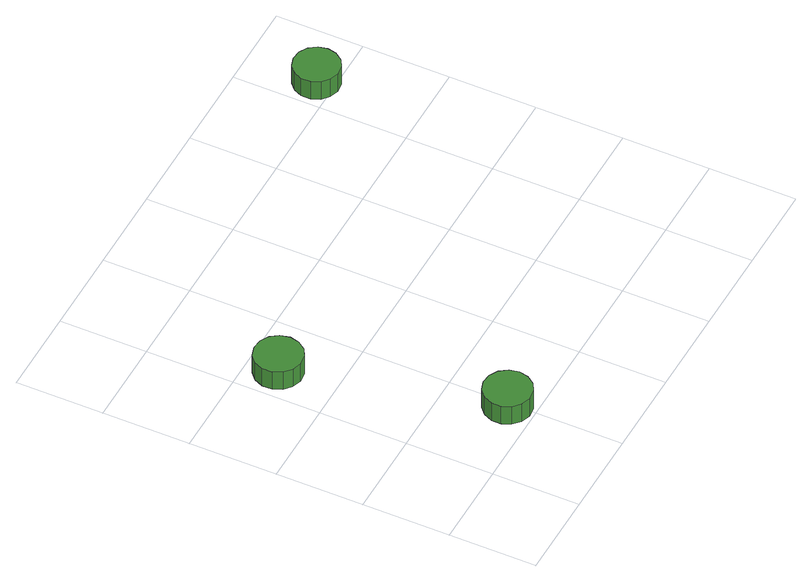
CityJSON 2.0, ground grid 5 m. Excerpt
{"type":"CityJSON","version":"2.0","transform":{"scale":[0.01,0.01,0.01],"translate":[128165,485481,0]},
"CityObjects":{
"tree1":{"type":"SolitaryVegetationObject","attributes":{"function":"something"},"geometry":[{"type":"MultiSurface","lod":"1","boundaries":[[[0,1,2,3,4,5,6,7,8,9,10,11,12,13,14]],[[15,16,17,18,19,20,21,22,23,24,25,26,27,28,29]],[[0,29,28,1]],[[1,28,27,2]],[[2,27,26,3]],[[3,26,25,4]],[[4,25,24,5]],[[5,24,23,6]],[[6,23,22,7]],[[7,22,21,8]],[[8,21,20,9]],[[9,20,19,10]],[[10,19,18,11]],[[11,18,17,12]],[[12,17,16,13]],[[13,16,15,14]],[[14,15,29,0]]]}]},
"tree2":{"type":"SolitaryVegetationObject","attributes":{"function":"something"},"geometry":[{"type":"MultiSurface","lod":"1","boundaries":[[[30,31,32,33,34,35,36,37,38,39,40,41,42,43,44]],[[45,46,47,48,49,50,51,52,53,54,55,56,57,58,59]],[[30,59,58,31]],[[31,58,57,32]],[[32,57,56,33]],[[33,56,55,34]],[[34,55,54,35]],[[35,54,53,36]],[[36,53,52,37]],[[37,52,51,38]],[[38,51,50,39]],[[39,50,49,40]],[[40,49,48,41]],[[41,48,47,42]],[[42,47,46,43]],[[43,46,45,44]],[[44,45,59,30]]]}]},
"tree3":{"type":"SolitaryVegetationObject","attributes":{"function":"something"},"geometry":[{"type":"MultiSurface","lod":"1","boundaries":[[[60,61,62,63,64,65,66,67,68,69,70,71,72,73,74]],[[75,76,77,78,79,80,81,82,83,84,85,86,87,88,89]],[[60,89,88,61]],[[61,88,87,62]],[[62,87,86,63]],[[63,86,85,64]],[[64,85,84,65]],[[65,84,83,66]],[[66,83,82,67]],[[67,82,81,68]],[[68,81,80,69]],[[69,80,79,70]],[[70,79,78,71]],[[71,78,77,72]],[[72,77,76,73]],[[73,76,75,74]],[[74,75,89,60]]]}]}
},
"vertices":[
[586,139,223],[574,194,223],[541,240,223],[492,268,223],[436,274,223],[382,257,223],[340,219,223],[317,167,223],[317,111,223],[340,59,223],[382,22,223],[436,4,223],[492,10,223],[541,38,223],[574,84,223],[574,84,96],[541,38,96],[492,10,96],[436,4,96],[382,22,96],[340,59,96],[317,111,96],[317,167,96],[340,219,96],[382,257,96],[436,274,96],[492,268,96],[541,240,96],[574,194,96],[586,139,96],
[279,1309,227],[267,1364,227],[234,1410,227],[185,1438,227],[129,1444,227],[75,1427,227],[33,1389,227],[10,1337,227],[10,1281,227],[33,1229,227],[75,1192,227],[129,1174,227],[185,1180,227],[234,1208,227],[267,1254,227],[267,1254,100],[234,1208,100],[185,1180,100],[129,1174,100],[75,1192,100],[33,1229,100],[10,1281,100],[10,1337,100],[33,1389,100],[75,1427,100],[129,1444,100],[185,1438,100],[234,1410,100],[267,1364,100],[279,1309,100],
[2293,2099,185],[2282,2152,185],[2250,2196,185],[2204,2223,185],[2150,2228,185],[2099,2212,185],[2059,2176,185],[2037,2126,185],[2037,2072,185],[2059,2023,185],[2099,1987,185],[2150,1970,185],[2204,1976,185],[2250,2003,185],[2282,2047,185],[2282,2047,58],[2250,2003,58],[2204,1976,58],[2150,1970,58],[2099,1987,58],[2059,2023,58],[2037,2072,58],[2037,2126,58],[2059,2176,58],[2099,2212,58],[2150,2228,58],[2204,2223,58],[2250,2196,58],[2282,2152,58],[2293,2099,58]
]}
